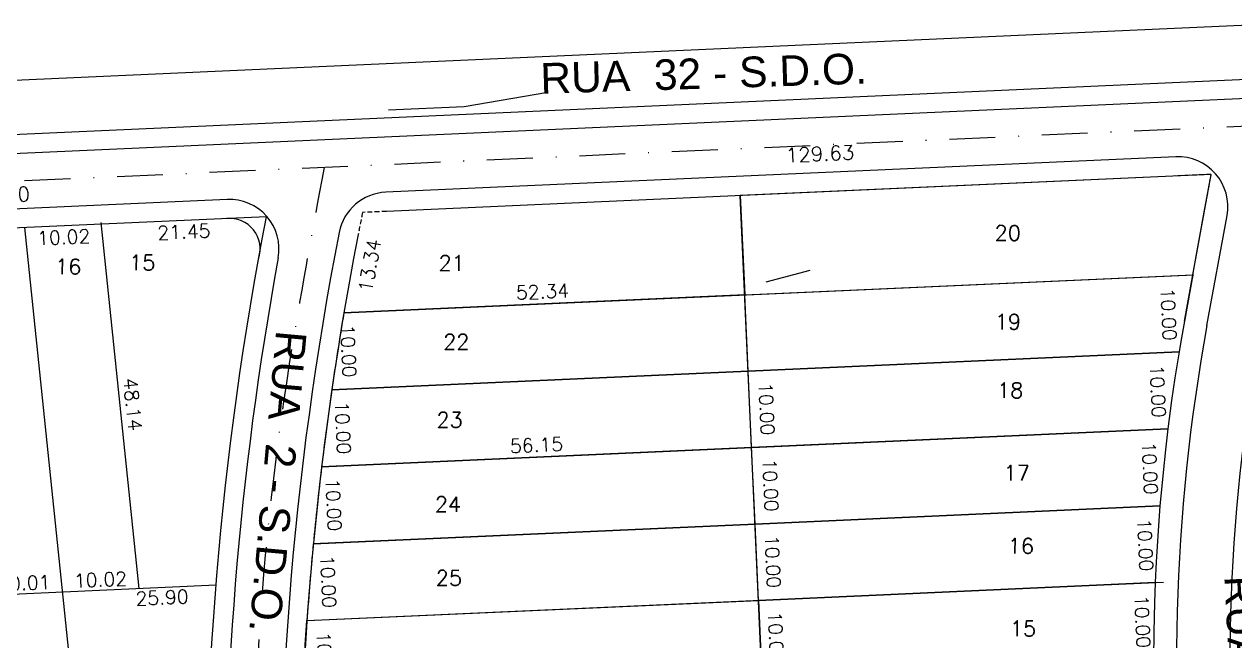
# Model space of a CAD drawing. Header units: millimetres. Extents: x -4430026 to 4783824, y 584 to 9593110.
# Drawn here: x 1504.4 to 1662.6, y 1869.7 to 1950.4 of the extents above; entities that cross this region are included whole.
import ezdxf
from ezdxf.enums import TextEntityAlignment as Align

# ---------------------------------------------------------------- set-up
doc = ezdxf.new("R2010")
doc.units = ezdxf.units.MM
for name, pattern in [('DASHDOT', [1, 0.5, -0.25, 0, -0.25]), ('HIDDEN', [0.375, 0.25, -0.125]), ('HIDDEN2', [0.1875, 0.125, -0.0625])]:
    doc.linetypes.add(name, pattern=pattern)
for name, color, linetype in [('AGT C-I', 2, 'Continuous'), ('AGT CERCA', 2, 'CERCA'), ('BOUNDARY LOTES', 2, 'Continuous'), ('Calçada', 1, 'Continuous'), ('CANTOS', 9, 'HIDDEN'), ('Cota', 8, 'Continuous'), ('COTAS', 8, 'Continuous'), ('Lotes', 2, 'Continuous'), ('Nomes de Ruas', 3, 'Continuous'), ('Numero de lotes', 5, 'Continuous'), ('POLIGONAL', 5, 'Continuous'), ('Projeção', 8, 'HIDDEN2'), ('QUADRA', 4, 'Continuous')]:
    doc.layers.add(name, color=color, linetype=linetype)
doc.styles.add('arcad1', font='romans.shx')
doc.styles.add('ARIAL', font='arial.ttf', dxfattribs={"height": 0.25})
doc.styles.add('ROMANS', font='romans.shx')
doc.linetypes.add('CERCA', pattern='A,1.8,-0.25,["X",ROMANS,S=0.2,R=1,X=-0.1,Y=-0.1],-0.25', length=2.3)
doc.dimstyles.new('BOLA100', dxfattribs={"dimscale": 0, "dimtxt": 1.9, "dimasz": 0.18, "dimexe": 0.18, "dimexo": 0.063, "dimgap": 0, "dimtad": 1, "dimzin": 4, "dimdsep": 46, "dimtxsty": 'ROMANS', "dimcen": 0.09, "dimse1": 1, "dimse2": 1, "dimsd1": 1, "dimsd2": 1, "dimclrt": 256, "dimaunit": 1, "dimadec": 4, "dimazin": 0, "dimtfac": 1.2, "dimtix": 1, "dimtmove": 2, "dimatfit": 3, "dimfxl": 1, "dimtvp": 2, "dimtolj": 1, "dimtzin": 4, "dimarcsym": 0})
doc.dimstyles.get("Standard").update_dxf_attribs({"dimtxt": 0.18, "dimasz": 0.18, "dimexe": 0.18, "dimexo": 0.0625, "dimgap": 0.09, "dimtad": 0, "dimtih": 1, "dimtoh": 1, "dimdec": 4, "dimzin": 0, "dimdsep": 46, "dimtxsty": 'Standard', "dimcen": 0.09, "dimadec": 0, "dimazin": 0, "dimtfac": 1, "dimtdec": 4, "dimtofl": 0, "dimtmove": 0, "dimatfit": 3, "dimfxl": 1, "dimtolj": 1, "dimtzin": 0, "dimarcsym": 0})

# ---------------------------------------------------------------- blocks, each defined once
blk = doc.blocks.new('*D15087')
at = {"layer": 'DEFPOINTS', "color": 0}
for p in [(1646.74, 1877.07), (1649.31, 1877.19, -6.37), (1649.76, 1867.2, -6.37)]:
    blk.add_point(p, dxfattribs=at)
at = {"layer": 'Cota', "color": 41, "insert": (1650.56, 1872.24), "char_height": 1.8, "attachment_point": 5, "rotation": 272.5704, "style": 'ROMANS'}
blk.add_mtext('\\A1;10.00', dxfattribs=at)
blk = doc.blocks.new('*D15088')
at = {"layer": 'DEFPOINTS', "color": 0}
for p in [(1647.1, 1887.1), (1650.27, 1887.24, -6.46), (1650.72, 1877.25, -6.46)]:
    blk.add_point(p, dxfattribs=at)
at = {"layer": 'Cota', "color": 41, "insert": (1650.93, 1882.27), "char_height": 1.8, "attachment_point": 5, "rotation": 272.5704, "style": 'ROMANS'}
blk.add_mtext('\\A1;10.00', dxfattribs=at)
blk = doc.blocks.new('*D15089')
at = {"layer": 'DEFPOINTS', "color": 0}
for p in [(1598.83, 1874.92), (1602, 1875.06, -3.3), (1602.45, 1865.07, -3.3)]:
    blk.add_point(p, dxfattribs=at)
at = {"layer": 'Cota', "color": 41, "insert": (1602.65, 1870.09), "char_height": 1.8, "attachment_point": 5, "rotation": 272.5704, "style": 'ROMANS'}
blk.add_mtext('\\A1;10.00', dxfattribs=at)
blk = doc.blocks.new('*D15090')
at = {"layer": 'DEFPOINTS', "color": 0}
for p in [(1598.42, 1884.91), (1601.55, 1885.05, -3.3), (1602, 1875.06, -3.3)]:
    blk.add_point(p, dxfattribs=at)
at = {"layer": 'Cota', "color": 41, "insert": (1602.24, 1880.08), "char_height": 1.8, "attachment_point": 5, "rotation": 272.5704, "style": 'ROMANS'}
blk.add_mtext('\\A1;10.00', dxfattribs=at)
blk = doc.blocks.new('*D15096')
at = {"layer": 'DEFPOINTS', "color": 0}
for p in [(1647.71, 1897.14), (1649.82, 1897.23, -6.46), (1650.27, 1887.24, -6.46)]:
    blk.add_point(p, dxfattribs=at)
at = {"layer": 'Cota', "color": 41, "insert": (1651.53, 1892.3), "char_height": 1.8, "attachment_point": 5, "rotation": 272.5704, "style": 'ROMANS'}
blk.add_mtext('\\A1;10.00', dxfattribs=at)
blk = doc.blocks.new('*D15098')
at = {"layer": 'DEFPOINTS', "color": 0}
for p in [(1648.75, 1907.19), (1651.54, 1907.32, -6.6), (1651.99, 1897.33, -6.6)]:
    blk.add_point(p, dxfattribs=at)
at = {"layer": 'Cota', "color": 41, "insert": (1652.57, 1902.36), "char_height": 1.8, "attachment_point": 5, "rotation": 272.5704, "style": 'ROMANS'}
blk.add_mtext('\\A1;10.00', dxfattribs=at)
blk = doc.blocks.new('*D15099')
at = {"layer": 'DEFPOINTS', "color": 0}
for p in [(1598.12, 1894.91), (1601.1, 1895.04, -3.3), (1601.55, 1885.05, -3.3)]:
    blk.add_point(p, dxfattribs=at)
at = {"layer": 'Cota', "color": 41, "insert": (1601.94, 1890.08), "char_height": 1.8, "attachment_point": 5, "rotation": 272.5704, "style": 'ROMANS'}
blk.add_mtext('\\A1;10.00', dxfattribs=at)
blk = doc.blocks.new('*D15100')
at = {"layer": 'DEFPOINTS', "color": 0}
for p in [(1597.6, 1904.9), (1600.65, 1905.03, -3.3), (1601.1, 1895.04, -3.3)]:
    blk.add_point(p, dxfattribs=at)
at = {"layer": 'Cota', "color": 41, "insert": (1601.43, 1900.06), "char_height": 1.8, "attachment_point": 5, "rotation": 272.5704, "style": 'ROMANS'}
blk.add_mtext('\\A1;10.00', dxfattribs=at)
blk = doc.blocks.new('*D15105')
at = {"layer": 'DEFPOINTS', "color": 0}
for p in [(1650.16, 1917.27), (1653.71, 1917.43, -6.77), (1654.16, 1907.44, -6.77)]:
    blk.add_point(p, dxfattribs=at)
at = {"layer": 'Cota', "color": 41, "insert": (1653.98, 1912.43), "char_height": 1.8, "attachment_point": 5, "rotation": 272.5704, "style": 'ROMANS'}
blk.add_mtext('\\A1;10.00', dxfattribs=at)
blk = doc.blocks.new('*D15109')
at = {"layer": 'DEFPOINTS', "color": 0}
for p in [(1548.61, 1925.74), (1546.29, 1912.6, 0.2), (1551.92, 1911.61)]:
    blk.add_point(p, dxfattribs=at)
at = {"layer": 'Cota', "color": 41, "insert": (1549.54, 1918.8), "char_height": 1.8, "attachment_point": 5, "rotation": 79.9652, "style": 'ROMANS'}
blk.add_mtext('\\A1;13.34', dxfattribs=at)
blk = doc.blocks.new('*D15111')
at = {"layer": 'DEFPOINTS', "color": 0}
for p in [(1598.57, 1914.95, -2.16), (1598.57, 1914.95), (1546.29, 1912.6, 0.2)]:
    blk.add_point(p, dxfattribs=at)
at = {"layer": 'Cota', "color": 41, "insert": (1572.13, 1915.38), "char_height": 1.8, "attachment_point": 5, "rotation": 2.5704, "style": 'ROMANS'}
blk.add_mtext('\\A1;52.34', dxfattribs=at)
blk = doc.blocks.new('*D15112')
at = {"layer": 'DEFPOINTS', "color": 0}
for p in [(1549.4, 1912.74, -0.01), (1543.4, 1902.46), (1549.85, 1902.75, -0.01)]:
    blk.add_point(p, dxfattribs=at)
at = {"layer": 'Cota', "color": 41, "insert": (1546.77, 1907.62), "char_height": 1.8, "attachment_point": 5, "rotation": 272.5704, "style": 'ROMANS'}
blk.add_mtext('\\A1;10.00', dxfattribs=at)
blk = doc.blocks.new('*D15113')
at = {"layer": 'DEFPOINTS', "color": 0}
for p in [(1548.46, 1902.69, 0.08), (1548.91, 1892.7, 0.08), (1542.67, 1892.42)]:
    blk.add_point(p, dxfattribs=at)
at = {"layer": 'Cota', "color": 41, "insert": (1546.04, 1897.58), "char_height": 1.8, "attachment_point": 5, "rotation": 272.5704, "style": 'ROMANS'}
blk.add_mtext('\\A1;10.00', dxfattribs=at)
blk = doc.blocks.new('*D15114')
at = {"layer": 'DEFPOINTS', "color": 0}
for p in [(1599.47, 1894.99, -2.16), (1543.38, 1892.45, 0.44), (1543.47, 1890.45)]:
    blk.add_point(p, dxfattribs=at)
at = {"layer": 'Cota', "color": 41, "insert": (1571.35, 1895.31), "char_height": 1.8, "attachment_point": 5, "rotation": 2.5861, "style": 'ROMANS'}
blk.add_mtext('\\A1;56.15', dxfattribs=at)
blk = doc.blocks.new('*D15115')
at = {"layer": 'DEFPOINTS', "color": 0}
for p in [(1545.93, 1892.57, 0.28), (1541.46, 1882.36), (1546.38, 1882.58, 0.28)]:
    blk.add_point(p, dxfattribs=at)
at = {"layer": 'Cota', "color": 41, "insert": (1544.83, 1887.51), "char_height": 1.8, "attachment_point": 5, "rotation": 272.5704, "style": 'ROMANS'}
blk.add_mtext('\\A1;10.00', dxfattribs=at)
blk = doc.blocks.new('*D15116')
at = {"layer": 'DEFPOINTS', "color": 0}
for p in [(1544.48, 1882.49, 0.4), (1540.76, 1872.31), (1544.92, 1872.5, 0.4)]:
    blk.add_point(p, dxfattribs=at)
at = {"layer": 'Cota', "color": 41, "insert": (1544.13, 1877.47), "char_height": 1.8, "attachment_point": 5, "rotation": 272.5704, "style": 'ROMANS'}
blk.add_mtext('\\A1;10.00', dxfattribs=at)
blk = doc.blocks.new('*D15117')
at = {"layer": 'DEFPOINTS', "color": 0}
for p in [(1543.49, 1872.44, 0.49), (1540.29, 1862.28), (1543.93, 1862.45, 0.49)]:
    blk.add_point(p, dxfattribs=at)
at = {"layer": 'Cota', "color": 41, "insert": (1543.66, 1867.44), "char_height": 1.8, "attachment_point": 5, "rotation": 272.5704, "style": 'ROMANS'}
blk.add_mtext('\\A1;10.00', dxfattribs=at)
blk = doc.blocks.new('*D15008')
at = {"layer": 'DEFPOINTS', "color": 0}
for p in [(1543.49, 1872.44, 0.49), (1540.29, 1862.28), (1543.93, 1862.45, 0.49)]:
    blk.add_point(p, dxfattribs=at)
at = {"layer": 'Cota', "color": 41, "insert": (1543.66, 1867.44), "char_height": 1.8, "attachment_point": 5, "rotation": 272.5704, "style": 'ROMANS'}
blk.add_mtext('\\A1;10.00', dxfattribs=at)
blk = doc.blocks.new('*D15009')
at = {"layer": 'DEFPOINTS', "color": 0}
for p in [(1544.48, 1882.49, 0.4), (1540.76, 1872.31), (1544.92, 1872.5, 0.4)]:
    blk.add_point(p, dxfattribs=at)
at = {"layer": 'Cota', "color": 41, "insert": (1544.13, 1877.47), "char_height": 1.8, "attachment_point": 5, "rotation": 272.5704, "style": 'ROMANS'}
blk.add_mtext('\\A1;10.00', dxfattribs=at)
blk = doc.blocks.new('*D14108')
at = {"layer": 'DEFPOINTS', "color": 0, "linetype": 'ByBlock'}
for p in [(1543.61, 1931.62, 2.51), (1459.2, 1927.83), (1543.73, 1928.95)]:
    blk.add_point(p, dxfattribs=at)
at = {"layer": 'COTAS', "linetype": 'ByBlock', "insert": (1501.48, 1928.01), "char_height": 1.9, "attachment_point": 5, "rotation": 2.5704, "style": 'ROMANS'}
blk.add_mtext('\\A1;84.50', dxfattribs=at)
blk = doc.blocks.new('*D14110')
at = {"layer": 'DEFPOINTS', "color": 0, "linetype": 'ByBlock'}
for p in [(1673.11, 1937.43, -0.11), (1673.2, 1935.37), (1543.61, 1931.62, 2.51)]:
    blk.add_point(p, dxfattribs=at)
at = {"layer": 'COTAS', "linetype": 'ByBlock', "insert": (1608.41, 1933.41), "char_height": 1.9, "attachment_point": 5, "rotation": 2.5704, "style": 'ROMANS'}
blk.add_mtext('\\A1;129.63', dxfattribs=at)
blk = doc.blocks.new('*D8102')
at = {"layer": 'DEFPOINTS', "color": 0}
for p in [(1499.4, 1875.63), (1509.4, 1876.2), (1509.5, 1873.88)]:
    blk.add_point(p, dxfattribs=at)
at = {"layer": 'Cota', "color": 41, "insert": (1504.34, 1877.25), "char_height": 1.8, "attachment_point": 5, "rotation": 2.5623, "style": 'ROMANS'}
blk.add_mtext('\\A1;10.01', dxfattribs=at)
blk = doc.blocks.new('*D8103')
at = {"layer": 'DEFPOINTS', "color": 0}
for p in [(1509.4, 1876.2), (1519.42, 1876.53), (1519.51, 1874.33)]:
    blk.add_point(p, dxfattribs=at)
at = {"layer": 'Cota', "color": 41, "insert": (1514.35, 1877.7), "char_height": 1.8, "attachment_point": 5, "rotation": 2.5623, "style": 'ROMANS'}
blk.add_mtext('\\A1;10.02', dxfattribs=at)
blk = doc.blocks.new('*D8104')
at = {"layer": 'DEFPOINTS', "color": 0}
for p in [(1535.28, 1877.24), (1509.41, 1876.08), (1535.5, 1872.34)]:
    blk.add_point(p, dxfattribs=at)
at = {"layer": 'Cota', "color": 41, "insert": (1522.4, 1875.36), "char_height": 1.8, "attachment_point": 5, "rotation": 2.5623, "style": 'ROMANS'}
blk.add_mtext('\\A1;25.90', dxfattribs=at)
blk = doc.blocks.new('*D8115')
at = {"layer": 'DEFPOINTS', "color": 0}
for p in [(1514.45, 1924.41), (1517.48, 1876.33), (1519.42, 1876.53, 2.3)]:
    blk.add_point(p, dxfattribs=at)
at = {"layer": 'Cota', "color": 41, "insert": (1518.58, 1900.64), "char_height": 1.8, "attachment_point": 5, "rotation": 275.917, "style": 'ROMANS'}
blk.add_mtext('\\A1;48.14', dxfattribs=at)
blk = doc.blocks.new('*D8136')
at = {"layer": 'DEFPOINTS', "color": 0}
for p in [(1494.46, 1923.29), (1504.47, 1923.74), (1504.7, 1918.68)]:
    blk.add_point(p, dxfattribs=at)
at = {"layer": 'Cota', "color": 41, "insert": (1499.53, 1922.05), "char_height": 1.8, "attachment_point": 5, "rotation": 2.5663, "style": 'ROMANS'}
blk.add_mtext('\\A1;10.02', dxfattribs=at)
blk = doc.blocks.new('*D8137')
at = {"layer": 'DEFPOINTS', "color": 0}
for p in [(1504.47, 1923.74), (1514.48, 1924.19), (1514.7, 1919.13)]:
    blk.add_point(p, dxfattribs=at)
at = {"layer": 'Cota', "color": 41, "insert": (1509.54, 1922.5), "char_height": 1.8, "attachment_point": 5, "rotation": 2.5663, "style": 'ROMANS'}
blk.add_mtext('\\A1;10.02', dxfattribs=at)
blk = doc.blocks.new('*D8138')
at = {"layer": 'DEFPOINTS', "color": 0}
for p in [(1535.89, 1925.44, 2.3), (1514.48, 1924.19), (1536.13, 1920.09)]:
    blk.add_point(p, dxfattribs=at)
at = {"layer": 'Cota', "color": 41, "insert": (1525.26, 1923.21), "char_height": 1.8, "attachment_point": 5, "rotation": 2.5663, "style": 'ROMANS'}
blk.add_mtext('\\A1;21.45', dxfattribs=at)

msp = doc.modelspace()

# ---------------------------------------------------------------- linework, layer by layer
at = {"layer": 'AGT C-I', "elevation": 74}
msp.add_lwpolyline([(1551.982, 1939.177), (1561.891, 1939.575), (1572.84, 1941.475)], dxfattribs=at)
at = {"layer": 'AGT CERCA', "ltscale": 0.1, "flags": 128}
msp.add_lwpolyline([(1667.363, 1950.358), (1458.306, 1940.989), (1302.784, 1927.461), (1187.471, 1913.215), (1143.76, 1907.69), (1108.065, 1899.09)], dxfattribs=at)
at = {"layer": 'BOUNDARY LOTES'}
msp.add_line((1541.34, 1872.341, 2.439), (1652.218, 1877.319, 2.439), dxfattribs=at)
at = {"layer": 'BOUNDARY LOTES', "elevation": 2.439}
for points in [[(1658.644, 1925.778), (1659.544, 1930.716), (1654.529, 1930.491), (1597.988, 1927.953), (1598.572, 1914.95), (1657.149, 1917.58)], [(1659.541, 1930.716), (1654.529, 1930.491), (1597.988, 1927.953), (1598.572, 1914.95), (1598.574, 1914.951), (1657.146, 1917.58)]]:
    msp.add_lwpolyline(points, close=True, dxfattribs=at)
at = {"layer": 'BOUNDARY LOTES'}
for points, elevation in [([(1599.02, 1904.961), (1598.572, 1914.95), (1657.149, 1917.58), (1656.042, 1911.507), (1655.57, 1908.859), (1655.339, 1907.489), (1599.02, 1904.961), (1598.572, 1914.95)], 2.439), ([(1599.468, 1894.986), (1599.02, 1904.961), (1655.344, 1907.489), (1654.803, 1904.1), (1654.373, 1901.142), (1653.889, 1897.429), (1599.469, 1894.971), (1599.02, 1904.961)], 2.439), ([(1599.917, 1884.981), (1599.468, 1894.986), (1653.889, 1897.429), (1653.562, 1894.67), (1653.246, 1891.706), (1652.993, 1889.047), (1652.847, 1887.357), (1599.917, 1884.981)], 2.439), ([(1600.366, 1874.991), (1599.917, 1884.981), (1652.845, 1887.357), (1652.597, 1884.082), (1652.346, 1880.037), (1652.215, 1877.318), (1600.366, 1874.991)], 2.439), ([(1600.814, 1865.001), (1600.366, 1874.991), (1652.215, 1877.318), (1652.117, 1874.675), (1652.028, 1870.888), (1651.991, 1867.298), (1600.814, 1865.001), (1600.366, 1874.991)], 0.277)]:
    msp.add_lwpolyline(points, dxfattribs=dict(at, elevation=elevation))
at = {"layer": 'BOUNDARY LOTES', "elevation": 2.439}
for points in [[(1599.022, 1904.961), (1598.574, 1914.951), (1546.171, 1912.598, 0.0060766), (1544.59, 1902.517)], [(1599.023, 1904.96), (1544.591, 1902.516, 0.0060485), (1543.261, 1892.446), (1599.471, 1894.97)], [(1599.471, 1894.971), (1543.261, 1892.447, 0.0060244), (1542.178, 1882.389), (1599.919, 1884.981)], [(1599.917, 1884.975), (1542.177, 1882.389, 0.006004), (1541.34, 1872.341), (1600.366, 1874.991)]]:
    msp.add_lwpolyline(points, format="xyb", close=True, dxfattribs=at)
at = {"layer": 'BOUNDARY LOTES', "elevation": 0.277}
msp.add_lwpolyline([(1541.339, 1872.341), (1600.366, 1874.991), (1600.814, 1865.001), (1540.745, 1862.304, -0.0059873), (1541.339, 1872.341, 0.0059873)], format="xyb", dxfattribs=at)
at = {"layer": 'BOUNDARY LOTES'}
msp.add_ellipse((1960.117, 1842.516, 2.439), major_axis=(-419.834, 1.989), ratio=0.9998099, start_param=-0.0663755, end_param=-0.0424223, dxfattribs=at)
at = {"layer": 'Calçada'}
for p, q in [((1667.41, 1940.777, 2.439), (1458.929, 1931.417, 6.669)), ((1654.93, 1933.011, 2.439), (1551.634, 1928.374, 2.439)), ((1530.902, 1927.443, 2.439), (1459.493, 1924.237, 2.439)), ((1658.994, 1910.969, 2.439), (1661.616, 1925.352, 2.439))]:
    msp.add_line(p, q, dxfattribs=at)
for centre, start, end in [((1655.221, 1926.518, 2.439), 349.66852, 92.57044), ((1531.193, 1920.95, 2.439), 349.63353, 92.57044), ((1531.193, 1920.95, 2.439), 349.63353, 92.57044), ((1551.925, 1921.88, 2.439), 92.57044, 168.9932)]:
    msp.add_arc(centre, 6.5, start, end, dxfattribs=at)
for centre, major_axis, start_param, end_param in [((1960.117, 1842.516, 2.439), (-422.334, 2.001), 6.0958523, 6.3247439), ((1960.117, 1842.516, 2.439), (-429.534, 2.035), 6.1070263, 6.3075614), ((1901.837, 1866.715, 2.439), (-246.841, 1.169), 6.1076369, 6.4130154), ((1901.837, 1866.715, 2.439), (-239.841, 1.136), 6.1076369, 6.4130289)]:
    msp.add_ellipse(centre, major_axis=major_axis, ratio=0.9998099, start_param=start_param, end_param=end_param, dxfattribs=at)
at = {"layer": 'CANTOS', "ltscale": 2.5}
msp.add_line((1551.746, 1925.877, 2.439), (1548.612, 1925.736, 2.439), dxfattribs=at)
at = {"layer": 'CANTOS', "ltscale": 2.5, "elevation": 2.439}
msp.add_lwpolyline([(1658.644, 1925.779), (1659.544, 1930.716), (1654.529, 1930.491)], dxfattribs=at)
at = {"layer": 'CANTOS', "ltscale": 2.5}
msp.add_ellipse((1960.117, 1842.516, 2.439), major_axis=(419.827, 3.089), ratio=0.9998205, start_param=2.9346549, end_param=2.9421635, dxfattribs=at)
at = {"layer": 'COTAS', "linetype": 'ByBlock'}
msp.add_line((1607.073, 1918.161, 2.439), (1601.337, 1916.598, 2.439), dxfattribs=at)
at = {"layer": 'Lotes'}
for p, q in [((1604.568, 1781.375, 2.439), (1597.989, 1927.937, 2.439)), ((1519.415, 1876.527, 0.141), (1514.452, 1924.413, 0.141)), ((1519.415, 1876.527, 2.439), (1514.452, 1924.413, 2.439)), ((1514.274, 1829.137, 0.141), (1504.467, 1923.754, 0.141)), ((1514.274, 1829.137, 2.439), (1504.467, 1923.754, 2.439)), ((1546.171, 1912.598, 2.439), (1657.267, 1917.585, 2.439)), ((1544.59, 1902.517, 2.439), (1655.344, 1907.489, 2.439)), ((1543.259, 1892.447, 2.439), (1653.887, 1897.414, 2.439)), ((1542.177, 1882.389, 2.439), (1652.847, 1887.357, 2.439)), ((1529.456, 1876.976, 2.439), (1467.156, 1874.188, 2.439)), ((1529.456, 1876.976, 2.439), (1467.156, 1874.188, 2.439)), ((1541.34, 1872.341, 2.439), (1653.296, 1877.367, 2.439))]:
    msp.add_line(p, q, dxfattribs=at)
at = {"layer": 'POLIGONAL', "linetype": 'ByBlock'}
msp.add_line((1667.298, 1943.274, 2.439), (1458.743, 1933.912, 2.439), dxfattribs=at)
msp.add_line((1667.298, 1943.274, 2.439), (1458.743, 1933.912, 2.439), dxfattribs=at)
at = {"layer": 'Projeção', "linetype": 'DASHDOT', "ltscale": 12}
msp.add_line((1667.572, 1937.18, 2.439), (1459.09, 1927.821, 2.439), dxfattribs=at)
at = {"layer": 'Projeção', "linetype": 'DASHDOT', "ltscale": 12, "elevation": 2.439}
msp.add_lwpolyline([(1543.611, 1931.615, 0.008104), (1539.039, 1905.944, 0.027429), (1534.846, 1865.812, 0.0065445), (1534.369, 1853.091, 0.0049613), (1534.153, 1838.031, 0.0033711), (1534.192, 1819.731)], format="xyb", dxfattribs=at)
at = {"layer": 'QUADRA', "linetype": 'ByBlock'}
msp.add_line((1667.298, 1943.274, 2.439), (1453.217, 1933.664, 2.439), dxfattribs=at)
at = {"layer": 'QUADRA'}
for p, q in [((1654.52, 1930.492, 2.439), (1551.736, 1925.878, 2.439)), ((1654.529, 1930.491, 2.439), (1551.746, 1925.877, 2.439)), ((1656.042, 1911.507, 2.439), (1658.644, 1925.778, 2.439)), ((1535.028, 1919.68, 2.439), (1535.028, 1919.68, 2.439))]:
    msp.add_line(p, q, dxfattribs=at)
at = {"layer": 'QUADRA', "elevation": 2.439}
msp.add_lwpolyline([(1379.341, 1812.236), (1528.235, 1830.886, -0.0549337), (1536.062, 1925.172), (1459.678, 1921.743), (1328.243, 1908.121)], format="xyb", close=True, dxfattribs=at)
at = {"layer": 'QUADRA'}
msp.add_arc((1531.237, 1920.958, 2.439), 4, 341.3774, 95.7099, dxfattribs=at)
msp.add_ellipse((1960.117, 1842.516, 2.439), major_axis=(-419.834, 1.989), ratio=0.9998099, start_param=6.0958516, end_param=6.3238601, dxfattribs=at)
msp.add_ellipse((1960.117, 1842.516, 2.439), major_axis=(-419.834, 1.989), ratio=0.9998099, start_param=6.0958516, end_param=6.3238601, dxfattribs=at)

# ---------------------------------------------------------------- texts
at = {"layer": 'Nomes de Ruas', "extrusion": (-0.084988, 0.016854, 0.996239), "style": 'ARIAL'}
msp.add_text('RUA  32 - S.D.O.', height=4, rotation=102.96746, dxfattribs=at).set_placement((-2209.946, 1160.1, -98.446))
msp.add_text('RUA  32 - S.D.O.', height=4, rotation=102.96746, dxfattribs=at).set_placement((-2209.946, 1160.1, -98.446))
at = {"layer": 'Nomes de Ruas', "style": 'ARIAL', "oblique": 0.09441, "width": 0.996619}
for s, rotation, p in [('RUA  2 - S.D.O.', 264.8778, (1537.331, 1910.405, 2.439)), ('RUA  2 - S.D.O.', 264.8778, (1537.331, 1910.405, 2.439)), ('RUA  2 - S.D.O.', 264.8778, (1537.331, 1910.405, 2.439)), ('RUA  2 - S.D.O.', 264.8778, (1537.331, 1910.405, 2.439)), ('RUA  2 - S.D.O.', 264.8778, (1537.331, 1910.405, 2.439)), ('RUA  2 - S.D.O.', 264.8778, (1537.331, 1910.405, 2.439)), ('RUA  2 - S.D.O.', 264.8778, (1537.331, 1910.405, 2.439)), ('RUA  2 - S.D.O.', 264.8778, (1537.331, 1910.405, 2.439)), ('RUA EXISTENTE/A.V. PROPOSTA', 273.11592, (1661.252, 1878.144, 2.439))]:
    msp.add_text(s, height=3.99924, rotation=rotation, dxfattribs=at).set_placement(p)
at = {"layer": 'Numero de lotes', "style": 'arcad1'}
for s, p in [('20', (1632.952, 1923.045, 2.439)), ('16', (1510.143, 1918.647, 0.141)), ('15', (1519.812, 1919.18, 0.141)), ('21', (1560.253, 1919.117, 2.439)), ('19', (1632.979, 1911.436, 2.439)), ('22', (1560.869, 1908.814, 2.439)), ('18', (1633.269, 1902.464, 2.439)), ('23', (1559.989, 1898.601, 2.439)), ('17', (1634.133, 1891.661, 2.439)), ('24', (1559.777, 1887.564, 2.439)), ('16', (1634.669, 1882.116, 2.439)), ('25', (1559.898, 1877.928, 2.439)), ('15', (1634.951, 1871.316, 2.439))]:
    msp.add_text(s, height=2, rotation=359.72858, dxfattribs=at).set_placement(p, align=Align.MIDDLE_CENTER)

# ---------------------------------------------------------------- dimensions: what is measured, and where the dimension line sits
at = {"layer": 'Cota'}
for p1, p2, distance, picture, middle in [((1514.452, 1924.413, 0.141), (1519.415, 1876.527, 2.439), -1.949, '*D8115', (1518.576, 1900.64, 0.141)), ((1548.612, 1925.736, 2.439), (1546.288, 1912.603, 2.635), 5.718, '*D15109', (1549.536, 1918.801, 2.439)), ((1654.161, 1907.436, -4.333), (1653.713, 1917.426, -4.333), 3.553, '*D15105', (1653.984, 1912.433, 2.439)), ((1549.397, 1912.743, 2.434), (1549.846, 1902.753, 2.434), -6.45, '*D15112', (1546.775, 1907.62, 2.439)), ((1651.992, 1897.329, -4.163), (1651.543, 1907.318, -4.163), 2.798, '*D15098', (1652.569, 1902.359, 2.439)), ((1601.103, 1895.044, -0.862), (1600.654, 1905.034, -0.862), 3.053, '*D15100', (1601.425, 1900.063, 2.439)), ((1548.461, 1902.691, 2.523), (1548.909, 1892.701, 2.523), -6.243, '*D15113', (1546.045, 1897.577, 2.439)), ((1599.468, 1894.986, 0.277), (1543.376, 1892.452, 2.882), 2.006, '*D15114', (1571.35, 1895.312, 2.439)), ((1650.271, 1887.241, -4.022), (1649.823, 1897.231, -4.022), 2.114, '*D15096', (1651.532, 1892.303, 2.439)), ((1601.551, 1885.054, -0.862), (1601.103, 1895.044, -0.862), 2.985, '*D15099', (1601.941, 1890.077, 2.439)), ((1545.933, 1892.567, 2.716), (1546.382, 1882.577, 2.716), -4.929, '*D15115', (1544.83, 1887.513, 2.439)), ((1650.72, 1877.251, -4.022), (1650.271, 1887.241, -4.022), 3.17, '*D15088', (1650.925, 1882.266, 2.439)), ((1602, 1875.064, -0.862), (1601.551, 1885.054, -0.862), 3.131, '*D15090', (1602.245, 1880.08, 2.439)), ((1544.476, 1882.492, 2.84), (1544.925, 1872.502, 2.84), -4.171, '*D15116', (1544.13, 1877.471, 2.439)), ((1544.476, 1882.492, 2.84), (1544.925, 1872.502, 2.84), -4.171, '*D15009', (1544.13, 1877.471, 2.439)), ((1509.408, 1876.079, 0.141), (1535.28, 1877.237, 0.141), -4.897, '*D8104', (1522.402, 1875.362, 0.141)), ((1649.759, 1867.198, -3.931), (1649.31, 1877.188, -3.931), 2.574, '*D15087', (1650.56, 1872.239, 2.439)), ((1602.448, 1865.074, -0.862), (1602, 1875.064, -0.862), 3.173, '*D15089', (1602.65, 1870.088, 2.439)), ((1543.486, 1872.437, 2.933), (1543.934, 1862.447, 2.933), -3.65, '*D15117', (1543.661, 1867.44, 2.439)), ((1543.486, 1872.437, 2.933), (1543.934, 1862.447, 2.933), -3.65, '*D15008', (1543.661, 1867.44, 2.439))]:
    dim = msp.add_aligned_dim(p1=p1, p2=p2, distance=distance, dimstyle='Standard', override={"dimtxt": 1.8, "dimexo": 0.063, "dimgap": 0, "dimtih": 0, "dimtoh": 0, "dimdec": 2, "dimzin": 4, "dimtxsty": 'ROMANS', "dimse1": 1, "dimse2": 1, "dimsd1": 1, "dimsd2": 1, "dimclrt": 41, "dimtfac": 1.2, "dimtdec": 2, "dimtix": 1, "dimtofl": 1, "dimtmove": 2, "dimfxl": 0.18, "dimfxlon": 1, "dimtvp": 2, "dimtzin": 4}, dxfattribs=at)
    dim.commit()
    dim.dimension.update_dxf_attribs({"geometry": picture, "text_midpoint": middle})
for base, p1, p2, angle, picture, middle in [((1536.131, 1920.09, 0.141), (1514.476, 1924.189, 0.141), (1535.891, 1925.442, 2.439), 182.56625, '*D8138', (1525.256, 1923.206, 0.141)), ((1504.695, 1918.681, 0.141), (1494.461, 1923.292, 0.141), (1504.468, 1923.741, 0.141), 182.56625, '*D8136', (1499.531, 1922.053, 0.141)), ((1514.702, 1919.13, 0.141), (1504.468, 1923.741, 0.141), (1514.476, 1924.189, 0.141), 182.56625, '*D8137', (1509.538, 1922.502, 0.141)), ((1509.5, 1873.881, 0.141), (1499.401, 1875.631, 0.141), (1509.396, 1876.195, 0.141), 182.56231, '*D8102', (1504.339, 1877.254, 0.141)), ((1519.514, 1874.33, 0.141), (1509.396, 1876.195, 0.141), (1519.415, 1876.53, 0.141), 182.56231, '*D8103', (1514.346, 1877.702, 0.141))]:
    dim = msp.add_linear_dim(base=base, p1=p1, p2=p2, angle=angle, dimstyle='Standard', override={"dimtxt": 1.8, "dimexo": 0.063, "dimgap": 0, "dimtih": 0, "dimtoh": 0, "dimdec": 2, "dimzin": 4, "dimtxsty": 'ROMANS', "dimse1": 1, "dimse2": 1, "dimsd1": 1, "dimsd2": 1, "dimclrt": 41, "dimtfac": 1.2, "dimtdec": 2, "dimtix": 1, "dimtofl": 1, "dimtmove": 2, "dimfxl": 0.18, "dimfxlon": 1, "dimtvp": 2, "dimtzin": 4}, dxfattribs=at)
    dim.commit()
    dim.dimension.update_dxf_attribs({"geometry": picture, "text_midpoint": middle})
dim = msp.add_linear_dim(base=(1598.572, 1914.95, 2.439), p1=(1546.288, 1912.603, 2.635), p2=(1598.572, 1914.95, 0.277), angle=2.57044, dimstyle='Standard', override={"dimtxt": 1.8, "dimexo": 0.063, "dimgap": 0, "dimtih": 0, "dimtoh": 0, "dimdec": 2, "dimzin": 4, "dimtxsty": 'ROMANS', "dimse1": 1, "dimse2": 1, "dimsd1": 1, "dimsd2": 1, "dimclrt": 41, "dimtfac": 1.2, "dimtdec": 2, "dimtix": 1, "dimtofl": 1, "dimtmove": 2, "dimfxl": 0.18, "dimfxlon": 1, "dimtvp": 2, "dimtzin": 4}, dxfattribs=at)
dim.commit()
dim.dimension.update_dxf_attribs({"geometry": '*D15111', "text_midpoint": (1572.13, 1915.378, 2.439), "dimtype": 161})
at = {"layer": 'COTAS', "linetype": 'ByBlock'}
for p1, p2, distance, picture, middle in [((1543.611, 1931.615, 4.954), (1673.107, 1937.429, 2.327), -2.059, '*D14110', (1608.409, 1933.414, 2.439)), ((1459.195, 1927.826, 2.439), (1543.611, 1931.615, 4.954), -2.665, '*D14108', (1501.48, 1928.007, 2.439))]:
    dim = msp.add_aligned_dim(p1=p1, p2=p2, distance=distance, dimstyle='BOLA100', override={"dimscale": 1, "dimfxl": 0.18}, dxfattribs=at)
    dim.commit()
    dim.dimension.update_dxf_attribs({"geometry": picture, "text_midpoint": middle})

doc.saveas('drawing.dxf')
